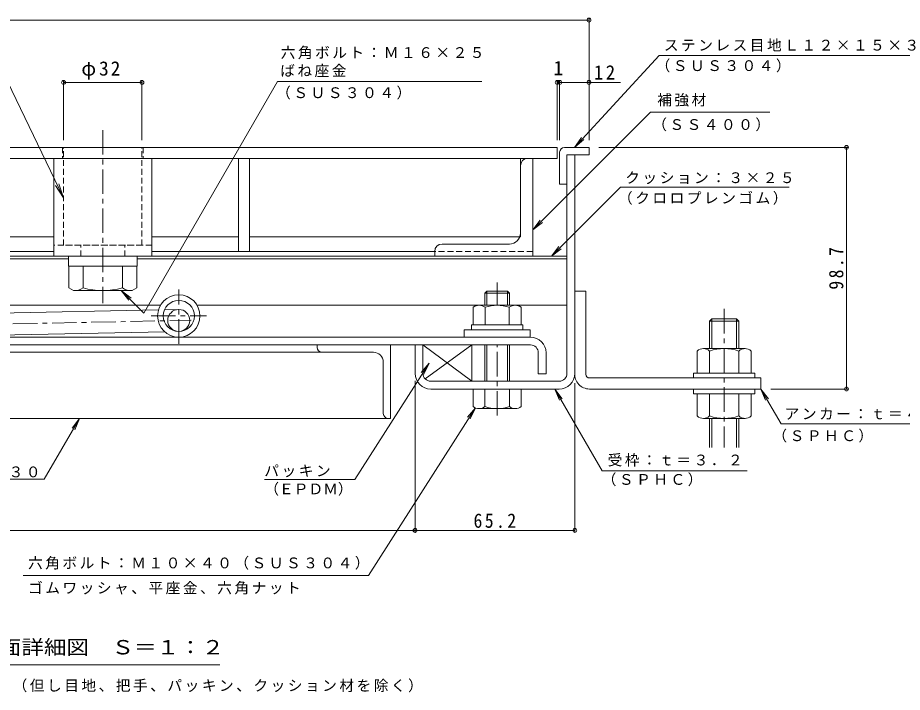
# Model space of a CAD drawing. Units: millimetres on the paper, enlarged 6 times, with parts at other scales. Extents: x -2183 to 2239, y -1648 to 1656.
# Drawn here: x -1575 to -491, y -584 to 243 of the extents above; entities that cross this region are included whole.
import ezdxf
from ezdxf.enums import TextEntityAlignment as Align

# ---------------------------------------------------------------- set-up
doc = ezdxf.new("R2010")
doc.units = ezdxf.units.MM
doc.header["$LTSCALE"] = 6
doc.header["$PDMODE"] = 32
doc.header["$PDSIZE"] = 4.8
doc.linetypes.add('CHAIN1', pattern=[8, 5, -1, 1, -1])
doc.linetypes.add('DASHED1', pattern=[1.8, 1.2, -0.6])
for name, color, linetype, lineweight in [('D-1', 2, 'Continuous', 9), ('D-2', 3, 'Continuous', 9), ('D-3', 4, 'Continuous', 9), ('D-5', 7, 'Continuous', 9), ('D-6', 6, 'Continuous', 9), ('D-7', 5, 'Continuous', 5), ('D-8', 5, 'Continuous', 5), ('D-9', 134, 'Continuous', 5), ('D-A', 2, 'Continuous', 9), ('D-B', 6, 'Continuous', 9), ('D-C', 2, 'DASHED1', 9), ('D-D', 5, 'Continuous', 5), ('D-E', 3, 'Continuous', 9), ('D-F', 7, 'Continuous', 9)]:
    doc.layers.add(name, color=color, linetype=linetype, lineweight=lineweight)
doc.styles.add('ＭＳ ゴシック', font='')
doc.styles.get('ＭＳ ゴシック').set_extended_font_data('MS Gothic')

msp = doc.modelspace()

# ---------------------------------------------------------------- linework, layer by layer
at = {"layer": 'D-1'}
for p, q in [((-892.596, 74.581), (-902.196, 74.581)), ((-902.196, -193.319), (-902.196, 74.581)), ((-892.596, -193.319), (-892.596, 74.581)), ((-1078.596, -193.319), (-1078.596, -158.519)), ((-911.796, -202.919), (-1068.996, -202.919)), ((-1068.996, -212.519), (-1002.696, -212.519)), ((-911.796, -212.519), (-972.696, -212.519))]:
    msp.add_line(p, q, dxfattribs=at)
msp.add_lwpolyline([(-1088.196, -193.319), (-1088.196, -158.519), (-1078.596, -158.519)], dxfattribs=at)
for centre, radius, start, end in [((-1068.996, -193.319), 19.2, 180, 270), ((-1068.996, -193.319), 9.6, 180, 270), ((-911.796, -193.319), 9.6, 270, 0), ((-911.796, -193.319), 19.2, 270, 0)]:
    msp.add_arc(centre, radius, start, end, dxfattribs=at)
at = {"layer": 'D-2'}
for p, q in [((-1969.088, 83.584), (-914.196, 83.584)), ((-914.196, 70.084), (-914.196, 83.584)), ((-1969.088, 70.084), (-914.196, 70.084))]:
    msp.add_line(p, q, dxfattribs=at)
at = {"layer": 'D-2', "linetype": 'DASHED1'}
for p, q in [((-1520.346, 83.584), (-1520.346, 70.084)), ((-1421.346, 83.584), (-1421.346, 70.084))]:
    msp.add_line(p, q, dxfattribs=at)
at = {"layer": 'D-2', "linetype": 'CHAIN1'}
for p, q in [((-1377.696, -157.014), (-1377.696, -90.426)), ((-1411.741, -122.969), (-1343.652, -122.969))]:
    msp.add_line(p, q, dxfattribs=at)
at = {"layer": 'D-2'}
for radius in [25.95, 19.05]:
    msp.add_circle((-1377.696, -122.969), radius, dxfattribs=at)
at = {"layer": 'D-3'}
for p, q in [((-911.196, 77.581), (-911.196, 38.581)), ((-905.196, 83.581), (-875.196, 83.581)), ((-902.196, 38.581), (-902.196, 74.581)), ((-902.196, 38.581), (-911.196, 38.581))]:
    msp.add_line(p, q, dxfattribs=at)
msp.add_lwpolyline([(-875.196, 83.581), (-875.196, 74.581), (-902.196, 74.581)], dxfattribs=at)
msp.add_arc((-905.196, 77.581), 6, 90, 180, dxfattribs=at)
at = {"layer": 'D-5'}
for p, q in [((-789.067, 196.021), (-893.177, 83.581)), ((-789.067, 196.021), (-473.562, 196.021)), ((-1587.446, 164.433), (-1518.846, 21.891)), ((-1420.667, -119.385), (-1256.804, 164.433)), ((-1006.613, 164.433), (-1256.804, 164.433)), ((-653.807, 126.697), (-799.94, 126.697)), ((-893.177, 83.581), (-884.51, 95.823)), ((-893.177, 83.581), (-881.637, 93.163)), ((-1518.846, 21.891), (-1528.702, 36.953)), ((-1518.846, 21.891), (-1524.468, 38.991)), ((-836.55, 34.688), (-921.154, -49.916)), ((-836.55, 34.688), (-629.827, 34.688)), ((-944.197, -17.559), (-932.296, -8.428)), ((-921.154, -49.916), (-912.023, -38.016)), ((-921.154, -49.916), (-909.254, -40.785)), ((-1448.135, -91.917), (-1439.003, -103.818)), ((-1448.135, -91.917), (-1436.235, -101.049)), ((-1420.667, -119.385), (-1448.135, -91.917)), ((-1162.141, -323.593), (-1071.104, -180.729)), ((-1071.104, -180.729), (-1080.747, -192.219)), ((-1071.104, -180.729), (-1077.445, -194.323)), ((-917.092, -212.519), (-911.351, -226.377)), ((-664.596, -212.519), (-639.928, -255.245)), ((-664.596, -212.519), (-658.855, -226.377)), ((-664.596, -212.519), (-655.464, -224.419)), ((-1145.472, -441.196), (-1014.424, -235.544)), ((-1014.424, -235.544), (-1024.067, -247.033)), ((-1014.424, -235.544), (-1020.765, -249.137)), ((-1542.517, -322.887), (-1499.352, -248.519)), ((-1499.352, -248.519), (-1508.511, -260.398)), ((-1499.352, -248.519), (-1505.124, -262.364)), ((-639.928, -255.245), (-431.465, -255.245)), ((-859.245, -312.712), (-681.441, -312.712)), ((-1710.233, -322.887), (-1542.517, -322.887)), ((-1272.88, -323.593), (-1162.141, -323.593)), ((-1568.395, -441.196), (-1145.472, -441.196)), ((-1327.288, -550.524), (-1672.288, -550.524))]:
    msp.add_line(p, q, dxfattribs=at)
for points in [[(-799.94, 126.697), (-944.197, -17.559), (-935.065, -5.659)], [(-859.245, -312.712), (-917.092, -212.519), (-907.96, -224.419)]]:
    msp.add_lwpolyline(points, dxfattribs=at)
at = {"layer": 'D-6'}
for p, q in [((-1969.088, -49.916), (-1530.696, -49.916)), ((-1969.088, -52.916), (-1512.846, -52.916)), ((-1428.846, -52.916), (-902.196, -52.916)), ((-1410.696, -49.916), (-902.196, -49.916)), ((-1400.124, -109.916), (-1969.088, -109.916)), ((-1707.978, -121.923), (-1402.559, -115.536)), ((-1395.17, -115.381), (-1377.978, -115.022)), ((-1355.268, -109.916), (-1013.196, -109.916)), ((-962.196, -109.916), (-902.196, -109.916)), ((-1707.414, -148.916), (-1394.916, -142.382)), ((-1377.696, -142.022), (-1377.414, -142.016)), ((-1078.596, -158.519), (-1078.596, -193.319)), ((-1075.885, -200.005), (-1018.596, -158.519))]:
    msp.add_line(p, q, dxfattribs=at)
at = {"layer": 'D-6', "linetype": 'CHAIN1'}
msp.add_line((-1724.806, -135.776), (-1362.528, -128.2), dxfattribs=at)
at = {"layer": 'D-6'}
msp.add_lwpolyline([(-1068.996, -202.919), (-1018.596, -202.919), (-1018.596, -158.519), (-1078.596, -158.519), (-1018.596, -202.919)], dxfattribs=at)
msp.add_circle((-1377.696, -128.519), 13.5, dxfattribs=at)
at = {"layer": 'D-7'}
for p, q in [((-1530.696, 70.084), (-1530.696, -49.917)), ((-1410.696, 70.084), (-1410.696, -49.917)), ((-1410.696, -49.917), (-1530.696, -49.917)), ((-1000.26, -92.519), (-1002.696, -94.955)), ((-972.696, -94.955), (-1002.696, -94.955)), ((-1002.696, -109.919), (-1002.696, -94.955)), ((-975.132, -92.519), (-1000.26, -92.519)), ((-1000.26, -109.919), (-1000.26, -92.519)), ((-975.132, -92.519), (-972.696, -94.955)), ((-975.132, -109.919), (-975.132, -92.519)), ((-972.696, -94.955), (-972.696, -109.019)), ((-972.696, -94.955), (-972.696, -109.919)), ((-1002.696, -158.519), (-1002.696, -202.919)), ((-1000.26, -202.919), (-1000.26, -158.519)), ((-975.132, -202.919), (-975.132, -158.519)), ((-972.696, -158.519), (-972.696, -202.919)), ((-958.295, -212.519), (-1017.095, -212.519)), ((-1017.095, -233.835), (-1017.095, -212.519)), ((-1002.696, -212.519), (-1002.696, -233.835)), ((-972.696, -212.519), (-972.696, -233.835)), ((-958.295, -233.835), (-958.295, -212.519)), ((-965.496, -236.519), (-1009.896, -236.519))]:
    msp.add_line(p, q, dxfattribs=at)
at = {"layer": 'D-7', "linetype": 'DASHED1'}
for p, q in [((-1410.696, -36.417), (-1530.696, -36.417)), ((-1497.846, -49.917), (-1497.846, -36.417)), ((-1443.846, -49.917), (-1443.846, -36.417))]:
    msp.add_line(p, q, dxfattribs=at)
at = {"layer": 'D-7', "linetype": 'CHAIN1'}
for p, q in [((-987.696, -109.919), (-987.696, -81.92)), ((-987.696, -245.153), (-987.696, -158.519))]:
    msp.add_line(p, q, dxfattribs=at)
at = {"layer": 'D-7', "color": 2, "lineweight": 9}
for p, q in [((-1017.141, -112.197), (-1013.196, -109.919)), ((-1017.141, -112.197), (-1017.141, -133.919)), ((-962.196, -109.919), (-1013.196, -109.919)), ((-1002.419, -112.197), (-1002.419, -133.919)), ((-972.974, -112.197), (-972.974, -133.919))]:
    msp.add_line(p, q, dxfattribs=at)
at = {"layer": 'D-7', "color": 134}
for p, q in [((-1028.196, -139.919), (-1028.196, -148.919)), ((-1028.196, -139.919), (-947.196, -139.919)), ((-947.196, -139.919), (-947.196, -148.919)), ((-1028.196, -148.919), (-947.196, -148.919))]:
    msp.add_line(p, q, dxfattribs=at)
at = {"layer": 'D-7', "color": 6, "lineweight": 9}
for p, q in [((-1019.196, -133.919), (-1019.196, -139.919)), ((-1019.196, -139.919), (-956.196, -139.919))]:
    msp.add_line(p, q, dxfattribs=at)
at = {"layer": 'D-7', "color": 2, "lineweight": 9}
msp.add_lwpolyline([(-962.196, -109.919), (-958.251, -112.197), (-958.251, -133.919), (-1017.141, -133.919)], dxfattribs=at)
at = {"layer": 'D-7', "color": 6, "lineweight": 9}
msp.add_lwpolyline([(-1019.196, -133.919), (-956.196, -133.919), (-956.196, -139.919)], dxfattribs=at)
at = {"layer": 'D-7', "color": 2, "lineweight": 9}
for centre, radius, start, end in [((-1008.451, -127.248), 17.38, 94.38438, 120), ((-1010.239, -124.438), 14.527, 57.42749, 88.18784), ((-987.696, -158.641), 48.722, 72.41188, 107.5881), ((-965.153, -124.438), 14.527, 91.81215, 122.57249), ((-966.941, -127.248), 17.38, 59.99998, 85.6156)]:
    msp.add_arc(centre, radius, start, end, dxfattribs=at)
at = {"layer": 'D-7'}
for centre, radius, start, end in [((-1009.896, -225.522), 10.997, 229.1022, 310.89809), ((-987.696, -193.272), 43.247, 249.70546, 290.29454), ((-965.496, -225.522), 10.997, 229.10191, 310.8978)]:
    msp.add_arc(centre, radius, start, end, dxfattribs=at)
at = {"layer": 'D-8'}
for p, q in [((-1969.088, 70.084), (-944.197, 70.084)), ((-944.197, 70.084), (-944.197, -43.916)), ((-1530.696, -43.916), (-1877.196, -43.916)), ((-1064.196, -43.916), (-1410.696, -43.916))]:
    msp.add_line(p, q, dxfattribs=at)
at = {"layer": 'D-8', "linetype": 'DASHED1'}
msp.add_line((-944.197, -43.916), (-1064.196, -43.916), dxfattribs=at)
at = {"layer": 'D-9'}
for p, q in [((-950.196, 70.084), (-944.196, 70.084)), ((-944.196, -49.916), (-944.196, 70.084)), ((-959.196, 61.084), (-959.196, -21.416)), ((-972.696, -34.916), (-1055.196, -34.916)), ((-1064.196, -43.916), (-1064.196, -49.916)), ((-1064.196, -49.916), (-944.196, -49.916)), ((-1512.546, -61.917), (-1512.546, -88.54)), ((-1494.845, -88.626), (-1494.845, -61.917)), ((-1446.845, -88.626), (-1446.845, -61.917)), ((-1429.146, -61.917), (-1429.146, -88.626)), ((-1506.82, -91.845), (-1512.546, -88.54)), ((-1434.846, -91.917), (-1506.696, -91.917)), ((-1434.846, -91.917), (-1429.146, -88.626))]:
    msp.add_line(p, q, dxfattribs=at)
for centre, radius, start, end in [((-950.196, 61.084), 9, 90, 180), ((-972.696, -21.416), 13.5, 270, 0), ((-1055.196, -43.916), 9, 90, 180), ((-1506.072, -71.213), 20.718, 267.86055, 302.81094), ((-1470.846, -2.758), 89.159, 254.38446, 285.61554), ((-1435.619, -71.213), 20.718, 237.18906, 272.13945)]:
    msp.add_arc(centre, radius, start, end, dxfattribs=at)
at = {"layer": 'D-A', "color": 3}
for p, q in [((-946.896, -148.919), (-1969.088, -148.919)), ((-1969.088, -158.519), (-946.896, -158.519)), ((-937.296, -168.119), (-937.296, -193.919)), ((-927.696, -168.119), (-927.696, -193.919)), ((-937.296, -193.919), (-927.696, -193.919))]:
    msp.add_line(p, q, dxfattribs=at)
for radius in [19.2, 9.6]:
    msp.add_arc((-946.896, -168.119), radius, 0, 90, dxfattribs=at)
at = {"layer": 'D-B', "color": 4}
for p, q in [((-1304.696, 70.084), (-1636.696, 70.084)), ((-1304.696, -25.916), (-1304.696, 70.084)), ((-1291.196, -25.916), (-1291.196, 70.084)), ((-959.196, 70.084), (-1291.196, 70.084)), ((-959.196, 70.084), (-959.196, -25.916)), ((-1636.696, -25.916), (-1530.696, -25.916)), ((-1410.696, -25.916), (-1304.696, -25.916)), ((-1291.196, -25.916), (-959.196, -25.916))]:
    msp.add_line(p, q, dxfattribs=at)
at = {"layer": 'D-B'}
for p, q in [((-1208.196, -158.519), (-1935.173, -158.519)), ((-1208.196, -158.519), (-1118.196, -158.519)), ((-1208.196, -161.519), (-1208.196, -158.519)), ((-1118.196, -158.519), (-1118.196, -248.519)), ((-1202.196, -167.519), (-1935.173, -167.519)), ((-1202.196, -167.519), (-1139.196, -167.519)), ((-1127.196, -242.519), (-1127.196, -179.519)), ((-1121.196, -248.519), (-1969.088, -248.519)), ((-1121.196, -248.519), (-1118.196, -248.519))]:
    msp.add_line(p, q, dxfattribs=at)
for centre, radius, start, end in [((-1202.196, -161.519), 6, 180, 270), ((-1139.196, -179.519), 12, 0, 90), ((-1121.196, -242.519), 6, 180, 270)]:
    msp.add_arc(centre, radius, start, end, dxfattribs=at)
at = {"layer": 'D-C', "linetype": 'CHAIN1'}
msp.add_line((-1470.696, 104.689), (-1470.696, -107.295), dxfattribs=at)
at = {"layer": 'D-C'}
for p in [(-1518.846, 83.584), (-1422.845, -36.417)]:
    msp.add_line(p, (-1422.845, 83.584), dxfattribs=at)
at = {"layer": 'D-C', "color": 134, "linetype": 'Continuous', "lineweight": 5}
for p, q in [((-1512.846, -49.917), (-1428.846, -49.917)), ((-1428.846, -49.917), (-1428.846, -61.917))]:
    msp.add_line(p, q, dxfattribs=at)
at = {"layer": 'D-C'}
msp.add_lwpolyline([(-1422.845, -36.417), (-1518.846, -36.417), (-1518.846, 83.584)], dxfattribs=at)
at = {"layer": 'D-C', "color": 134, "linetype": 'Continuous', "lineweight": 5}
msp.add_lwpolyline([(-1512.846, -49.917), (-1512.846, -61.917), (-1428.846, -61.917)], dxfattribs=at)
at = {"layer": 'D-D', "color": 2, "lineweight": 9}
for p, q in [((-1304.696, 70.084), (-1304.696, -43.916)), ((-1291.196, 70.084), (-1304.696, 70.084)), ((-1291.196, -43.916), (-1291.196, 70.084)), ((-1304.696, -43.916), (-1291.196, -43.916))]:
    msp.add_line(p, q, dxfattribs=at)
at = {"layer": 'D-D', "linetype": 'CHAIN1'}
msp.add_line((-709.596, -114.419), (-709.596, -284.127), dxfattribs=at)
at = {"layer": 'D-D'}
for p, q in [((-724.595, -126.419), (-727.596, -129.419)), ((-727.596, -129.419), (-691.596, -129.419)), ((-727.596, -129.419), (-727.596, -163.019)), ((-724.595, -126.419), (-694.595, -126.419)), ((-724.595, -126.419), (-724.595, -163.019)), ((-691.596, -129.419), (-694.595, -126.419)), ((-694.595, -126.419), (-694.595, -163.019)), ((-691.596, -129.419), (-691.596, -163.019)), ((-742.596, -193.019), (-742.596, -166.02)), ((-735.106, -163.019), (-684.086, -163.019)), ((-727.596, -193.019), (-727.596, -166.02)), ((-691.596, -193.019), (-691.596, -166.02)), ((-676.596, -193.019), (-676.596, -166.02)), ((-747.095, -193.019), (-672.096, -193.019)), ((-747.095, -193.019), (-747.095, -199.019)), ((-672.096, -193.019), (-672.096, -199.019)), ((-747.095, -199.019), (-672.096, -199.019)), ((-747.095, -212.519), (-672.096, -212.519)), ((-747.095, -212.519), (-747.095, -218.519)), ((-672.096, -212.519), (-672.096, -218.519)), ((-747.095, -218.519), (-672.096, -218.519)), ((-742.596, -218.519), (-742.596, -245.519)), ((-727.596, -218.519), (-727.596, -245.519)), ((-691.596, -218.519), (-691.596, -245.519)), ((-676.596, -218.519), (-676.596, -245.519)), ((-735.106, -248.519), (-684.086, -248.519)), ((-727.596, -248.519), (-727.596, -284.127)), ((-724.595, -248.519), (-724.595, -284.127)), ((-694.595, -248.519), (-694.595, -284.127)), ((-691.596, -248.519), (-691.596, -284.127))]:
    msp.add_line(p, q, dxfattribs=at)
for centre, radius, start, end in [((-735.097, -173.894), 10.875, 46.39719, 133.60283), ((-709.596, -218.519), 55.5, 71.07536, 108.92465), ((-684.097, -173.894), 10.875, 46.39719, 133.60283), ((-735.097, -237.644), 10.875, 226.39719, 313.60283), ((-709.596, -193.019), 55.5, 251.07536, 288.92465), ((-684.097, -237.644), 10.875, 226.39719, 313.60283)]:
    msp.add_arc(centre, radius, start, end, dxfattribs=at)
at = {"layer": 'D-E'}
for p, q in [((-892.596, -92.516), (-892.596, -193.319)), ((-892.596, -92.516), (-879.096, -92.516)), ((-879.096, -194.519), (-879.096, -92.516)), ((-874.596, -199.019), (-664.596, -199.019)), ((-664.596, -199.019), (-664.596, -212.519)), ((-664.596, -212.519), (-874.596, -212.519))]:
    msp.add_line(p, q, dxfattribs=at)
for radius, start in [(18, 176.17647), (4.5, 180.00027)]:
    msp.add_arc((-874.596, -194.519), radius, start, 270, dxfattribs=at)
at = {"layer": 'D-F'}
for p, q in [((-875.196, 239.528), (-1969.088, 239.528)), ((-875.196, 92.581), (-875.196, 242.528)), ((-1518.846, 92.581), (-1518.846, 166.156)), ((-1518.846, 163.156), (-1422.845, 163.156)), ((-1422.845, 92.581), (-1422.845, 166.156)), ((-914.196, 92.581), (-914.196, 166.156)), ((-914.196, 163.156), (-911.196, 163.156)), ((-911.196, 92.581), (-911.196, 166.156)), ((-911.196, 163.156), (-836.585, 163.156)), ((-558.019, 83.581), (-863.196, 83.581)), ((-559.819, -212.519), (-559.819, 83.581)), ((-1088.199, -202.319), (-1088.199, -388.857)), ((-892.596, -387.657), (-892.596, -205.319)), ((-558.019, -212.519), (-652.596, -212.519)), ((-1088.199, -385.857), (-1969.088, -385.857)), ((-1088.199, -385.857), (-892.596, -385.857))]:
    msp.add_line(p, q, dxfattribs=at)
for p in [(-875.196, 239.528), (-1518.846, 163.156), (-1422.845, 163.156), (-914.196, 163.156), (-911.196, 163.156), (-875.196, 163.156), (-559.819, 83.581), (-559.819, -212.519), (-1088.199, -385.857), (-892.596, -385.857)]:
    msp.add_point(p, dxfattribs=at)

# ---------------------------------------------------------------- texts
at = {"layer": 'D-5', "style": 'ＭＳ ゴシック'}
msp.add_text('（ＥＰＤＭ）', height=13.2, dxfattribs=at).set_placement((-1272.88, -345.529), align=Align.BOTTOM_LEFT)
at = {"layer": 'D-5', "color": 2, "style": 'ＭＳ ゴシック', "width": 1.15}
msp.add_text('A-A断面詳細図\u3000Ｓ＝１：２', height=17.6, dxfattribs=at).set_placement((-1667.038, -543.024), align=Align.BOTTOM_LEFT)
at = {"layer": 'D-5', "char_height": 13.2, "attachment_point": 7, "style": 'ＭＳ ゴシック'}
for s, insert in [('\\T1.17;ステンレス目地Ｌ１２×１５×３', (-783.552, 200.922)), ('\\T1.17;六角ボルト：Ｍ１６×２５', (-1252.888, 191.645)), ('\\T1.17;ばね座金', (-1253.516, 169.612)), ('\\T1.17;（ＳＵＳ３０４）', (-793.654, 175.457)), ('\\T1.17;（ＳＵＳ３０４）', (-1258.473, 142.276)), ('\\T1.17;補強材', (-791.686, 133.583)), ('\\T1.17;（ＳＳ４００）', (-797.807, 103.269)), ('\\T1.17;クッション：３×２５', (-830.819, 38.484)), ('\\T1.17;（クロロプレンゴム）', (-839.709, 13.223)), ('\\T1.17;アンカー：ｔ＝４．５', (-635.545, -250.133)), ('\\T1.17;（ＳＰＨＣ）', (-650.533, -278.094)), ('\\T1.17;受枠：ｔ＝３．２', (-852.345, -307.579)), ('\\T1.17;Ｌ３×３０×３０', (-1712.412, -320.902)), ('\\T1.17;パッキン', (-1272.88, -320.697)), ('\\T1.17;（ＳＰＨＣ）', (-859.642, -331.666)), ('\\T1.17;六角ボルト：Ｍ１０×４０（ＳＵＳ３０４）', (-1562.309, -433.984)), ('\\T1.17;ゴムワッシャ、平座金、六角ナット', (-1562.309, -464.48)), ('\\T1.17;表面処理：下塗り＋焼付塗装（茶）（但し目地、把手、パッキン、クッション材を除く）', (-1918.288, -584.202))]:
    msp.add_mtext(s, dxfattribs=dict(at, insert=insert))
at = {"layer": 'D-F', "color": 2, "style": 'ＭＳ ゴシック'}
msp.add_text('1', height=17.6, dxfattribs=at).set_placement((-918.696, 166.756), align=Align.BOTTOM_LEFT)
at = {"layer": 'D-F', "color": 2, "char_height": 17.6, "attachment_point": 7, "style": 'ＭＳ ゴシック'}
for s, insert in [('\\T1.19;φ32', (-1497.096, 166.756)), ('\\T1.27;\\W0.95;12', (-869.03, 166.756)), ('\\T1.28;\\W0.9;65.2', (-1016.648, -382.857))]:
    msp.add_mtext(s, dxfattribs=dict(at, insert=insert))
at = {"layer": 'D-F', "color": 2, "insert": (-563.419, -90.719), "char_height": 17.6, "attachment_point": 7, "rotation": 90, "style": 'ＭＳ ゴシック'}
msp.add_mtext('\\T1.28;\\W0.9;98.7', dxfattribs=at)

doc.saveas('drawing.dxf')
